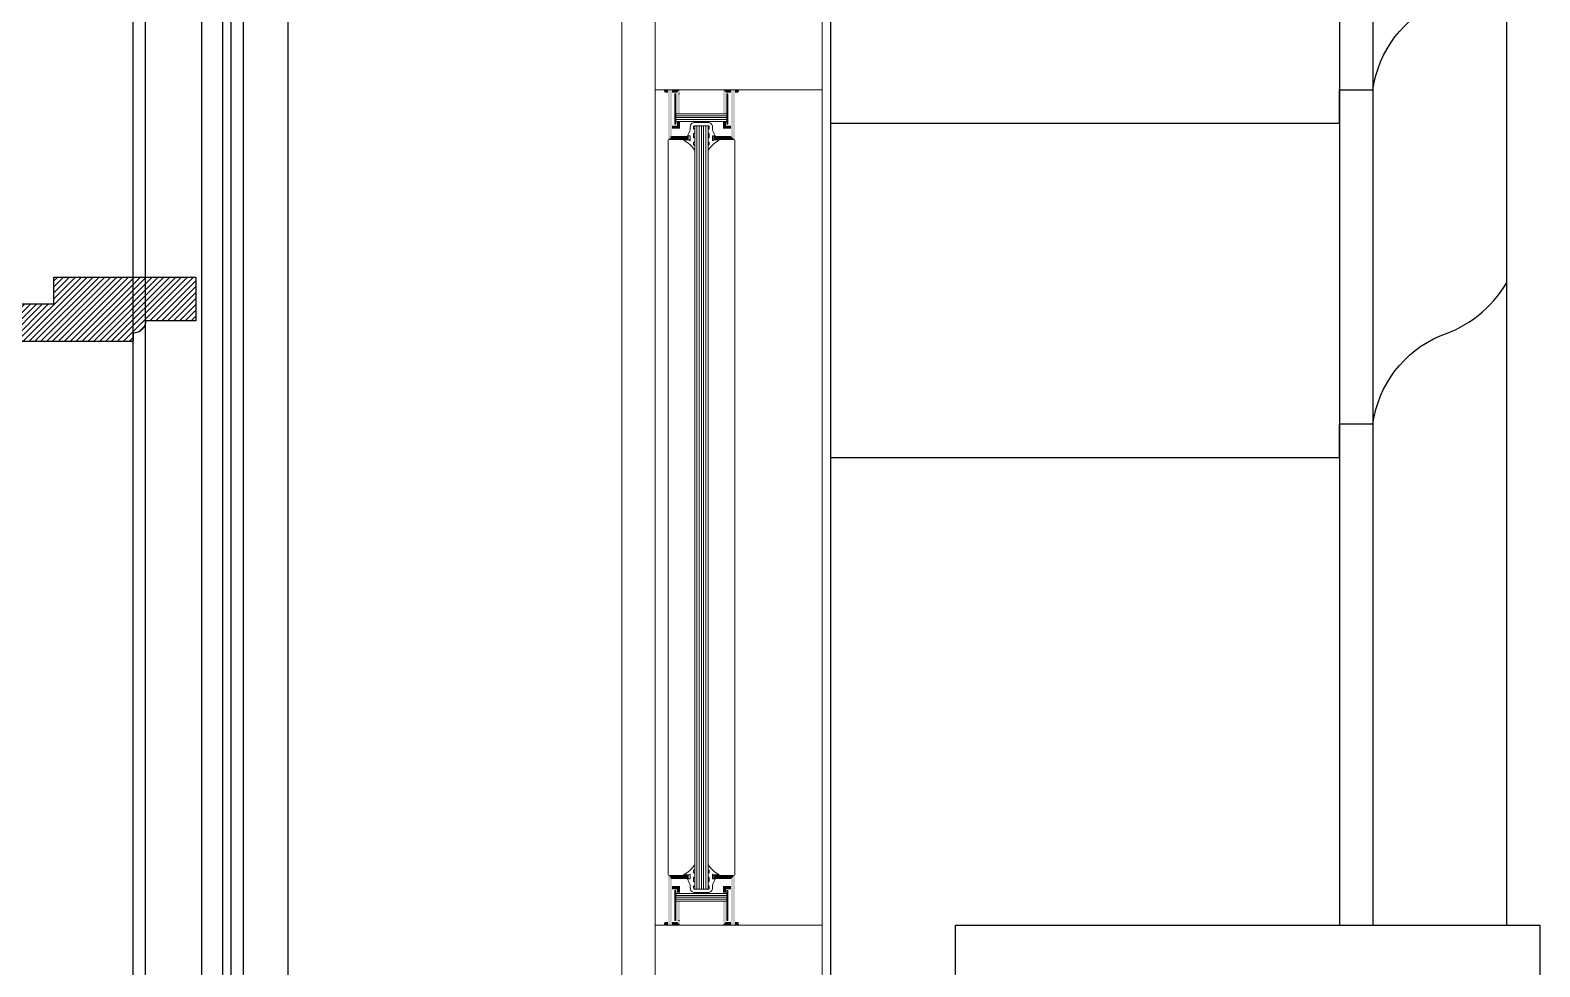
# Model space of a CAD drawing. Header units: inches. Extents: x -20583 to 399182, y -24453 to 525552.
# Drawn here: x 12628 to 13532, y 21237 to 21798 of the extents above; entities that cross this region are included whole.
import ezdxf

# ---------------------------------------------------------------- set-up
doc = ezdxf.new("R2010")
doc.units = ezdxf.units.IN
doc.header["$LTSCALE"] = 1000
doc.header["$MEASUREMENT"] = 0
doc.layers.add('8', color=8, linetype='Continuous')
doc.layers.add('Layer1', color=1, linetype='Continuous')
for name, color, linetype, lineweight in [('A-FLOR-SLAB', 7, 'Continuous', 40), ('A-GLAZ', 134, 'Continuous', 18), ('A-RNDR-ALUM', 1, 'Continuous', 9), ('A-RNDR-PLST', 1, 'Continuous', 9), ('A-RNDR-PT36', 253, 'Continuous', 20), ('Wood treillis', 111, 'Continuous', 0)]:
    doc.layers.add(name, color=color, linetype=linetype, lineweight=lineweight)
doc.layers.add('Stone-GRG', color=7, linetype='Continuous', lineweight=0, true_color=0xfff2cc)

# ---------------------------------------------------------------- blocks, each defined once
blk = doc.blocks.new('GLAZ-5')
at = {"layer": 'A-GLAZ'}
for p, q in [((-26.28, 2421.52, 0.01), (-26.28, 2878.48, 0)), ((-24.95, 2421.52, 0.01), (-24.95, 2878.48, 0)), ((-23.61, 2421.52, 0.01), (-23.61, 2878.48, 0)), ((-22.28, 2421.52, 0.01), (-22.28, 2878.48, 0)), ((-20.94, 2421.52, 0.01), (-20.94, 2878.48, 0)), ((-19.61, 2421.52, 0.01), (-19.61, 2878.48, 0)), ((-18.27, 2421.52, 0.01), (-18.27, 2878.48, 0))]:
    blk.add_line(p, q, dxfattribs=at)
at = {"layer": 'A-RNDR-ALUM'}
for p, q in [((-49.99, 2900, 0.01), (-49.99, 2400.02, 0.01)), ((-38.16, 2897.63, 0.01), (-37.5, 2897.63, 0.01)), ((-38.16, 2879.38, 0), (-38.16, 2897.63, 0.01)), ((-38.16, 2897.63, 0.01), (-37.5, 2897.63, 0.01)), ((-38.16, 2879.38, 0), (-38.16, 2897.63, 0.01)), ((-37.5, 2879.38, 0), (-37.5, 2897.63, 0.01)), ((-37.5, 2879.38, 0), (-37.5, 2897.63, 0.01)), ((-36.02, 2897.63, 0.01), (-35.35, 2897.63, 0.01)), ((-36.02, 2897.63, 0.01), (-35.35, 2897.63, 0.01)), ((-6.39, 2897.63, 0.01), (-7.06, 2897.63, 0.01)), ((-7.06, 2879.38, 0), (-7.06, 2897.63, 0.01)), ((-6.39, 2897.63, 0.01), (-7.06, 2897.63, 0.01)), ((-7.06, 2879.38, 0), (-7.06, 2897.63, 0.01)), ((-6.39, 2879.38, 0), (-6.39, 2897.63, 0.01)), ((-6.39, 2879.38, 0), (-6.39, 2897.63, 0.01)), ((49.99, 2900, 0.01), (49.99, 2400, 0.01)), ((-37.5, 2885.72, 0), (-7.06, 2885.72, 0)), ((-37.5, 2885.72, 0), (-7.06, 2885.72, 0)), ((-38.16, 2879.38, 0), (-37.5, 2879.38, 0)), ((-38.16, 2879.38, 0), (-37.5, 2879.38, 0)), ((-37.5, 2884.56, 0), (-7.06, 2884.56, 0)), ((-37.5, 2884.56, 0), (-7.06, 2884.56, 0)), ((-37.5, 2883.39, 0), (-7.06, 2883.39, 0)), ((-37.5, 2883.39, 0), (-7.06, 2883.39, 0)), ((-37.5, 2882.22, 0), (-7.06, 2882.22, 0)), ((-37.5, 2882.22, 0), (-7.06, 2882.22, 0)), ((-37.5, 2881.05, 0), (-7.06, 2881.05, 0)), ((-37.5, 2881.05, 0), (-7.06, 2881.05, 0)), ((-36.02, 2879.38, 0), (-35.35, 2879.38, 0)), ((-36.02, 2879.38, 0), (-35.35, 2879.38, 0)), ((-6.39, 2879.38, 0), (-7.06, 2879.38, 0)), ((-6.39, 2879.38, 0), (-7.06, 2879.38, 0)), ((-38.16, 2420.62, 0.01), (-37.5, 2420.62, 0.01)), ((-38.16, 2420.62, 0.01), (-38.16, 2402.64, 0.01)), ((-38.16, 2420.62, 0.01), (-37.5, 2420.62, 0.01)), ((-38.16, 2420.62, 0.01), (-38.16, 2402.64, 0.01)), ((-37.5, 2420.62, 0.01), (-37.5, 2402.64, 0.01)), ((-37.5, 2420.62, 0.01), (-37.5, 2402.64, 0.01)), ((-37.5, 2418.95, 0.01), (-7.06, 2418.95, 0.01)), ((-37.5, 2418.95, 0.01), (-7.06, 2418.95, 0.01)), ((-37.5, 2417.78, 0.01), (-7.06, 2417.78, 0.01)), ((-37.5, 2417.78, 0.01), (-7.06, 2417.78, 0.01)), ((-37.5, 2416.61, 0.01), (-7.06, 2416.61, 0.01)), ((-37.5, 2416.61, 0.01), (-7.06, 2416.61, 0.01)), ((-37.5, 2415.44, 0.01), (-7.06, 2415.44, 0.01)), ((-37.5, 2415.44, 0.01), (-7.06, 2415.44, 0.01)), ((-36.02, 2420.62, 0.01), (-35.35, 2420.62, 0.01)), ((-36.02, 2420.62, 0.01), (-35.35, 2420.62, 0.01)), ((-6.39, 2420.62, 0.01), (-7.06, 2420.62, 0.01)), ((-7.06, 2420.62, 0.01), (-7.06, 2402.64, 0.01)), ((-6.39, 2420.62, 0.01), (-7.06, 2420.62, 0.01)), ((-7.06, 2420.62, 0.01), (-7.06, 2402.64, 0.01)), ((-6.39, 2420.62, 0.01), (-6.39, 2402.64, 0.01)), ((-6.39, 2420.62, 0.01), (-6.39, 2402.64, 0.01)), ((-37.5, 2414.28, 0.01), (-7.06, 2414.28, 0.01)), ((-37.5, 2414.28, 0.01), (-7.06, 2414.28, 0.01)), ((-38.16, 2402.64, 0.01), (-37.5, 2402.64, 0.01)), ((-38.16, 2402.64, 0.01), (-37.5, 2402.64, 0.01)), ((-36.02, 2402.64, 0.01), (-35.35, 2402.64, 0.01)), ((-36.02, 2402.64, 0.01), (-35.35, 2402.64, 0.01)), ((-6.39, 2402.64, 0.01), (-7.06, 2402.64, 0.01)), ((-6.39, 2402.64, 0.01), (-7.06, 2402.64, 0.01))]:
    blk.add_line(p, q, dxfattribs=at)
for points in [[(-49.99, 2950), (49.99, 2950), (49.99, 2900), (-49.99, 2900)], [(-49.99, 2350.01), (49.99, 2350.01), (49.99, 2400), (-49.99, 2400)]]:
    blk.add_lwpolyline(points, close=True, dxfattribs=at)
at = {"layer": 'A-RNDR-ALUM', "const_width": 0.928, "elevation": 0.01}
for points in [[(-43.69, 2898.87, -0.414214), (-44.16, 2899.34)], [(-43.69, 2898.87, -0.414214), (-44.16, 2899.34)], [(-0.72, 2898.85, 0.414214), (-0.25, 2899.32)], [(-0.72, 2898.85, 0.414214), (-0.25, 2899.32)], [(-43.69, 2401.4, 0.414214), (-44.16, 2400.93)], [(-43.69, 2401.4, 0.414214), (-44.16, 2400.93)], [(-0.72, 2401.42, -0.414214), (-0.25, 2400.95)], [(-0.72, 2401.42, -0.414214), (-0.25, 2400.95)]]:
    blk.add_lwpolyline(points, format="xyb", dxfattribs=at)
at = {"layer": 'A-RNDR-ALUM', "elevation": 0}
for points in [[(-14, 2872.4), (-15.6, 2872.4), (-15.6, 2869.48, -0.015553), (-14.78, 2870), (-11.6, 2870, 0.104304), (-18.27, 2863.89), (-18.27, 2866.47, -0.016036), (-17.6, 2867.23), (-17.6, 2868.47), (-18.27, 2869.14), (-18.27, 2871.97), (-17.6, 2871.3), (-17.6, 2873.68), (-18.27, 2874.34), (-18.27, 2877.18), (-17.6, 2876.51), (-17.6, 2877.81, 0.414214), (-18.27, 2878.48), (-26.28, 2878.48, 0.414214), (-26.95, 2877.81), (-26.95, 2876.51), (-26.28, 2877.18), (-26.28, 2874.34), (-26.95, 2873.68), (-26.95, 2871.3), (-26.28, 2871.97), (-26.28, 2869.14), (-26.95, 2868.47), (-26.95, 2867.23, -0.016036), (-26.28, 2866.47), (-26.28, 2863.89, 0.104304), (-32.95, 2870), (-29.78, 2870, -0.015553), (-28.95, 2869.48), (-28.95, 2872.4), (-30.55, 2872.4, 0.021646), (-28.95, 2875.93), (-28.95, 2877.81, -0.414214), (-26.28, 2880.48), (-18.27, 2880.48, -0.414214), (-15.6, 2877.81), (-15.6, 2875.93, 0.021646)], [(-14, 2427.6), (-15.6, 2427.6), (-15.6, 2430.52, 0.015553), (-14.78, 2430), (-11.6, 2430, -0.104304), (-18.27, 2436.11), (-18.27, 2433.53, 0.016036), (-17.6, 2432.77), (-17.6, 2431.53), (-18.27, 2430.86), (-18.27, 2428.03), (-17.6, 2428.7), (-17.6, 2426.32), (-18.27, 2425.66), (-18.27, 2422.82), (-17.6, 2423.49), (-17.6, 2422.19, -0.414214), (-18.27, 2421.52), (-26.28, 2421.52, -0.414214), (-26.95, 2422.19), (-26.95, 2423.49), (-26.28, 2422.82), (-26.28, 2425.66), (-26.95, 2426.32), (-26.95, 2428.7), (-26.28, 2428.03), (-26.28, 2430.86), (-26.95, 2431.53), (-26.95, 2432.77, 0.016036), (-26.28, 2433.53), (-26.28, 2436.11, -0.104304), (-32.95, 2430), (-29.78, 2430, 0.015553), (-28.95, 2430.52), (-28.95, 2427.6), (-30.55, 2427.6, -0.021646), (-28.95, 2424.07), (-28.95, 2422.19, 0.414214), (-26.28, 2419.52), (-18.27, 2419.52, 0.414214), (-15.6, 2422.19), (-15.6, 2424.07, -0.021646)]]:
    blk.add_lwpolyline(points, format="xyb", close=True, dxfattribs=at)
at = {"layer": 'A-RNDR-ALUM'}
for points in [[(-44.63, 2900.27, 0.01), (-44.63, 2899.34, 0.01), (-42.23, 2900.27, 0.01), (-43.69, 2899.34, 0.01)], [(-44.63, 2900.27, 0.01), (-44.63, 2899.34, 0.01), (-42.23, 2900.27, 0.01), (-43.69, 2899.34, 0.01)], [(-42.23, 2900.27, 0.01), (-43.69, 2899.34, 0.01), (-42.23, 2898.4, 0.01), (-43.69, 2898.4, 0.01)], [(-42.23, 2900.27, 0.01), (-43.69, 2899.34, 0.01), (-42.23, 2898.4, 0.01), (-43.69, 2898.4, 0.01)], [(-36.89, 2898.4, 0.01), (-35.02, 2900.27, 0.01), (-39.82, 2898.4, 0.01), (-39.82, 2900.27, 0.01)], [(-36.89, 2898.4, 0.01), (-35.02, 2900.27, 0.01), (-39.82, 2898.4, 0.01), (-39.82, 2900.27, 0.01)], [(-36.89, 2886.03, 0), (-35.02, 2886.03, 0), (-36.89, 2898.4, 0), (-35.02, 2900.27, 0)], [(-36.89, 2886.03, 0), (-35.02, 2886.03, 0), (-36.89, 2898.4, 0), (-35.02, 2900.27, 0)], [(-7.52, 2898.4, 0.01), (-9.39, 2900.27, 0.01), (-4.59, 2898.4, 0.01), (-4.59, 2900.27, 0.01)], [(-7.52, 2886.03, 0), (-9.39, 2886.03, 0), (-7.52, 2898.4, 0), (-9.39, 2900.27, 0)], [(-7.52, 2886.03, 0), (-9.39, 2886.03, 0), (-7.52, 2898.4, 0), (-9.39, 2900.27, 0)], [(-7.52, 2898.4, 0.01), (-9.39, 2900.27, 0.01), (-4.59, 2898.4, 0.01), (-4.59, 2900.27, 0.01)], [(-2.19, 2900.27, 0.01), (-0.72, 2899.34, 0.01), (-2.19, 2898.4, 0.01), (-0.72, 2898.4, 0.01)], [(0.22, 2900.27, 0.01), (0.22, 2899.34, 0.01), (-2.19, 2900.27, 0.01), (-0.72, 2899.34, 0.01)], [(-2.19, 2900.27, 0.01), (-0.72, 2899.34, 0.01), (-2.19, 2898.4, 0.01), (-0.72, 2898.4, 0.01)], [(0.22, 2900.27, 0.01), (0.22, 2899.34, 0.01), (-2.19, 2900.27, 0.01), (-0.72, 2899.34, 0.01)], [(-39.82, 2876.69, 0), (-39.82, 2878.56, 0), (-35.02, 2876.69, 0), (-36.89, 2878.56, 0)], [(-39.82, 2876.69, 0), (-39.82, 2878.56, 0), (-35.02, 2876.69, 0), (-36.89, 2878.56, 0)], [(-36.89, 2880.69, 0), (-35.02, 2880.69, 0), (-36.89, 2878.56, 0), (-35.02, 2876.69, 0)], [(-36.89, 2880.69, 0), (-35.02, 2880.69, 0), (-36.89, 2878.56, 0), (-35.02, 2876.69, 0)], [(-7.52, 2880.69, 0), (-9.39, 2880.69, 0), (-7.52, 2878.56, 0), (-9.39, 2876.69, 0)], [(-7.52, 2880.69, 0), (-9.39, 2880.69, 0), (-7.52, 2878.56, 0), (-9.39, 2876.69, 0)], [(-4.59, 2876.69, 0), (-4.59, 2878.56, 0), (-9.39, 2876.69, 0), (-7.52, 2878.56, 0)], [(-4.59, 2876.69, 0), (-4.59, 2878.56, 0), (-9.39, 2876.69, 0), (-7.52, 2878.56, 0)], [(-40.65, 2872.4, 0), (-40.65, 2871.2, 0), (-29.92, 2872.4, 0), (-29.92, 2871.2, 0)], [(-40.65, 2872.4, 0), (-40.65, 2871.2, 0), (-29.92, 2872.4, 0), (-29.92, 2871.2, 0)], [(-40.65, 2871.2, 0), (-40.65, 2870, 0), (-29.92, 2871.2, 0), (-29.92, 2870, 0)], [(-40.65, 2871.2, 0), (-40.65, 2870, 0), (-29.92, 2871.2, 0), (-29.92, 2870, 0)], [(-4.32, 2872.4, 0), (-4.32, 2871.2, 0), (-15.05, 2872.4, 0), (-15.05, 2871.2, 0)], [(-4.32, 2872.4, 0), (-4.32, 2871.2, 0), (-15.05, 2872.4, 0), (-15.05, 2871.2, 0)], [(-4.32, 2871.2, 0), (-4.32, 2870, 0), (-15.05, 2871.2, 0), (-15.05, 2870, 0)], [(-4.32, 2871.2, 0), (-4.32, 2870, 0), (-15.05, 2871.2, 0), (-15.05, 2870, 0)], [(-40.65, 2428.8, 0.01), (-40.65, 2430, 0.01), (-29.92, 2428.8, 0.01), (-29.92, 2430, 0.01)], [(-40.65, 2428.8, 0.01), (-40.65, 2430, 0.01), (-29.92, 2428.8, 0.01), (-29.92, 2430, 0.01)], [(-40.65, 2427.6, 0.01), (-40.65, 2428.8, 0.01), (-29.92, 2427.6, 0.01), (-29.92, 2428.8, 0.01)], [(-40.65, 2427.6, 0.01), (-40.65, 2428.8, 0.01), (-29.92, 2427.6, 0.01), (-29.92, 2428.8, 0.01)], [(-4.32, 2428.8, 0.01), (-4.32, 2430, 0.01), (-15.05, 2428.8, 0.01), (-15.05, 2430, 0.01)], [(-4.32, 2428.8, 0.01), (-4.32, 2430, 0.01), (-15.05, 2428.8, 0.01), (-15.05, 2430, 0.01)], [(-4.32, 2427.6, 0.01), (-4.32, 2428.8, 0.01), (-15.05, 2427.6, 0.01), (-15.05, 2428.8, 0.01)], [(-4.32, 2427.6, 0.01), (-4.32, 2428.8, 0.01), (-15.05, 2427.6, 0.01), (-15.05, 2428.8, 0.01)], [(-39.82, 2423.31, 0.01), (-39.82, 2421.44, 0.01), (-35.02, 2423.31, 0.01), (-36.89, 2421.44, 0.01)], [(-39.82, 2423.31, 0.01), (-39.82, 2421.44, 0.01), (-35.02, 2423.31, 0.01), (-36.89, 2421.44, 0.01)], [(-36.89, 2419.31, 0.01), (-35.02, 2419.31, 0.01), (-36.89, 2421.44, 0.01), (-35.02, 2423.31, 0.01)], [(-36.89, 2419.31, 0.01), (-35.02, 2419.31, 0.01), (-36.89, 2421.44, 0.01), (-35.02, 2423.31, 0.01)], [(-4.59, 2423.31, 0.01), (-4.59, 2421.44, 0.01), (-9.39, 2423.31, 0.01), (-7.52, 2421.44, 0.01)], [(-7.52, 2419.31, 0.01), (-9.39, 2419.31, 0.01), (-7.52, 2421.44, 0.01), (-9.39, 2423.31, 0.01)], [(-4.59, 2423.31, 0.01), (-4.59, 2421.44, 0.01), (-9.39, 2423.31, 0.01), (-7.52, 2421.44, 0.01)], [(-7.52, 2419.31, 0.01), (-9.39, 2419.31, 0.01), (-7.52, 2421.44, 0.01), (-9.39, 2423.31, 0.01)], [(-36.89, 2413.97, 0.01), (-35.02, 2413.97, 0.01), (-36.89, 2401.87, 0.01), (-35.02, 2400, 0.01)], [(-36.89, 2413.97, 0.01), (-35.02, 2413.97, 0.01), (-36.89, 2401.87, 0.01), (-35.02, 2400, 0.01)], [(-7.52, 2413.97, 0.01), (-9.39, 2413.97, 0.01), (-7.52, 2401.87, 0.01), (-9.39, 2400, 0.01)], [(-7.52, 2413.97, 0.01), (-9.39, 2413.97, 0.01), (-7.52, 2401.87, 0.01), (-9.39, 2400, 0.01)], [(-44.63, 2400, 0.01), (-44.63, 2400.93, 0.01), (-42.23, 2400, 0.01), (-43.69, 2400.93, 0.01)], [(-44.63, 2400, 0.01), (-44.63, 2400.93, 0.01), (-42.23, 2400, 0.01), (-43.69, 2400.93, 0.01)], [(-42.23, 2400, 0.01), (-43.69, 2400.93, 0.01), (-42.23, 2401.87, 0.01), (-43.69, 2401.87, 0.01)], [(-42.23, 2400, 0.01), (-43.69, 2400.93, 0.01), (-42.23, 2401.87, 0.01), (-43.69, 2401.87, 0.01)], [(-36.89, 2401.87, 0.01), (-35.02, 2400, 0.01), (-39.82, 2401.87, 0.01), (-39.82, 2400, 0.01)], [(-36.89, 2401.87, 0.01), (-35.02, 2400, 0.01), (-39.82, 2401.87, 0.01), (-39.82, 2400, 0.01)], [(-7.52, 2401.87, 0.01), (-9.39, 2400, 0.01), (-4.59, 2401.87, 0.01), (-4.59, 2400, 0.01)], [(-7.52, 2401.87, 0.01), (-9.39, 2400, 0.01), (-4.59, 2401.87, 0.01), (-4.59, 2400, 0.01)], [(-2.19, 2400, 0.01), (-0.72, 2400.93, 0.01), (-2.19, 2401.87, 0.01), (-0.72, 2401.87, 0.01)], [(-2.19, 2400, 0.01), (-0.72, 2400.93, 0.01), (-2.19, 2401.87, 0.01), (-0.72, 2401.87, 0.01)], [(0.22, 2400, 0.01), (0.22, 2400.93, 0.01), (-2.19, 2400, 0.01), (-0.72, 2400.93, 0.01)], [(0.22, 2400, 0.01), (0.22, 2400.93, 0.01), (-2.19, 2400, 0.01), (-0.72, 2400.93, 0.01)]]:
    blk.add_solid(points, dxfattribs=at)
for points in [[(-42.23, 2870, 0), (-39.82, 2872.4, 0), (-42.23, 2900.27, 0), (-39.82, 2900.27, 0)], [(-42.23, 2870, 0), (-39.82, 2872.4, 0), (-42.23, 2900.27, 0), (-39.82, 2900.27, 0)], [(-4.59, 2872.4, 0), (-2.19, 2870, 0), (-4.59, 2900.27, 0), (-2.19, 2900.27, 0)], [(-4.59, 2872.4, 0), (-2.19, 2870, 0), (-4.59, 2900.27, 0), (-2.19, 2900.27, 0)], [(-42.23, 2870, 0), (-39.82, 2872.4, 0), (-40.09, 2870, 0), (-40.09, 2872.4, 0)], [(-42.23, 2870, 0), (-39.82, 2872.4, 0), (-40.09, 2870, 0), (-40.09, 2872.4, 0)], [(-2.19, 2870, 0), (-4.59, 2872.4, 0), (-4.32, 2870, 0), (-4.32, 2872.4, 0)], [(-2.19, 2870, 0), (-4.59, 2872.4, 0), (-4.32, 2870, 0), (-4.32, 2872.4, 0)], [(-42.23, 2430, 0.02), (-39.82, 2427.6, 0.02), (-42.23, 2400, 0.02), (-39.82, 2400, 0.02)], [(-42.23, 2430, 0.01), (-39.82, 2427.6, 0.01), (-40.09, 2430, 0.01), (-40.09, 2427.6, 0.01)], [(-42.23, 2430, 0.02), (-39.82, 2427.6, 0.02), (-42.23, 2400, 0.02), (-39.82, 2400, 0.02)], [(-42.23, 2430, 0.01), (-39.82, 2427.6, 0.01), (-40.09, 2430, 0.01), (-40.09, 2427.6, 0.01)], [(-4.59, 2427.6, 0.02), (-2.19, 2430, 0.02), (-4.59, 2400, 0.02), (-2.19, 2400, 0.02)], [(-2.19, 2430, 0.01), (-4.59, 2427.6, 0.01), (-4.32, 2430, 0.01), (-4.32, 2427.6, 0.01)], [(-4.59, 2427.6, 0.02), (-2.19, 2430, 0.02), (-4.59, 2400, 0.02), (-2.19, 2400, 0.02)], [(-2.19, 2430, 0.01), (-4.59, 2427.6, 0.01), (-4.32, 2430, 0.01), (-4.32, 2427.6, 0.01)]]:
    blk.add_trace(points, dxfattribs=at)
at = {"layer": 'A-RNDR-PT36'}
for p, q in [((-42.23, 2430, 0.01), (-42.23, 2870, 0)), ((-2.19, 2870, 0), (-2.19, 2430, 0.01))]:
    blk.add_line(p, q, dxfattribs=at)
blk = doc.blocks.new('MAK-GF10 structrual elev A')
at = {"layer": 'A-RNDR-PLST', "color": 1, "ltscale": 0.03}
blk.add_line((12982.39, 18862.05, 0.01), (12982.39, 22312.05, 0), dxfattribs=at)
at = {"layer": 'Layer1'}
for p, q in [((13512.39, 22522.05, 0), (13512.39, 21262.05, 0.01)), ((13432.39, 22332.05, 0), (13432.39, 21262.05, 0.01)), ((13107.39, 22312.05, 0), (13107.39, 18862.05, 0)), ((13412.39, 22312.05, 0), (13412.39, 21262.05, 0.01))]:
    blk.add_line(p, q, dxfattribs=at)
at = {"layer": 'Layer1', "elevation": 0}
for points in [[(13107.39, 21742.05), (13412.39, 21742.05), (13412.39, 21762.05), (13432.39, 21762.05, -0.262628), (13472.74, 21814.89, 0.18246), (13512.39, 21846.34)], [(13107.39, 21542.05), (13412.39, 21542.05), (13412.39, 21562.05), (13432.39, 21562.05, -0.262628), (13472.74, 21614.89, 0.18246), (13512.39, 21646.34)]]:
    blk.add_lwpolyline(points, format="xyb", dxfattribs=at)
blk.add_lwpolyline([(13462.39, 21012.05), (13252.39, 21012.05), (13252.39, 21022.05, -0.414214), (13212.39, 21062.05), (13202.39, 21062.05), (13202.39, 21142.05), (13192.39, 21142.05), (13192.39, 21152.05), (13182.39, 21152.05), (13182.39, 21262.05), (13532.39, 21262.05), (13532.39, 21152.05), (13522.39, 21152.05), (13522.39, 21142.05), (13512.39, 21142.05), (13512.39, 21062.05), (13502.39, 21062.05, -0.414214), (13462.39, 21022.05), (13462.39, 21012.05)], format="xyb", close=True, dxfattribs=at)
at = {"layer": 'A-FLOR-SLAB', "extrusion": (0, 0, -1), "xscale": -1, "zscale": -1}
blk.add_blockref('GLAZ-5', (-13052.38, 18862.05, 0), dxfattribs=at)

msp = doc.modelspace()

# ---------------------------------------------------------------- hatches: boundary and pattern name
at = {"layer": 'Stone-GRG', "lineweight": 0}
h = msp.add_hatch(dxfattribs=at)
h.set_pattern_fill('ANSI31', color=253, scale=20)
h.set_pattern_definition([(45, (-88001.9243, -9922.7142), (-1.767766953, 1.767766953), [])])
edge = h.paths.add_edge_path()
edge.add_line((12642.16, 21649.98), (12727.16, 21649.98))
edge.add_line((12727.16, 21649.98), (12727.16, 21623.88))
edge.add_line((12727.16, 21623.88), (12702.16, 21623.88))
edge.add_line((12702.16, 21623.88), (12697.16, 21623.88))
edge.add_arc((12689.66, 21623.88), 7.5, -90, 0, ccw=False)
edge.add_line((12689.66, 21616.38), (12689.66, 21611.38))
edge.add_line((12689.66, 21611.38), (12614.66, 21611.38))
edge.add_line((12614.66, 21611.38), (12614.66, 21616.38))
edge.add_arc((12614.66, 21623.88), 7.5, 180, 270, ccw=False)
edge.add_line((12607.16, 21623.88), (12602.16, 21623.88))
edge.add_line((12602.16, 21623.88), (12602.16, 21633.88))
edge.add_line((12602.16, 21633.88), (12642.16, 21633.88))
edge.add_line((12642.16, 21633.88), (12642.16, 21649.98))

# ---------------------------------------------------------------- linework, layer by layer
at = {"layer": 'Wood treillis', "lineweight": -2}
for p, q in [((12730.65, 21874.55, 0), (12730.65, 19042.05, 0)), ((12743.15, 21849.55, 0), (12743.15, 19042.09, 0)), ((12748.15, 21849.55, 0), (12748.15, 19042.09, 0)), ((12755.65, 21837.05, 0), (12755.65, 19042.05, 0)), ((12782.38, 21837.05, 0), (12782.38, 18862.05, 0))]:
    msp.add_line(p, q, dxfattribs=at)
at = {"layer": 'Wood treillis', "lineweight": -2, "elevation": 0}
for points in [[(12689.67, 19042.05), (12689.67, 21949.55)], [(12697.17, 19042.05), (12697.17, 21957.05)]]:
    msp.add_lwpolyline(points, dxfattribs=at)
at = {"layer": 'Wood treillis', "color": 0, "lineweight": -2, "elevation": 0}
msp.add_lwpolyline([(12642.16, 21649.98), (12727.16, 21649.98), (12727.16, 21623.88), (12702.16, 21623.88), (12702.16, 21623.88), (12697.16, 21623.88, -0.414214), (12689.66, 21616.38), (12689.66, 21611.38), (12614.66, 21611.38), (12614.66, 21616.38, -0.414214), (12607.16, 21623.88), (12602.16, 21623.88), (12602.16, 21633.88), (12642.16, 21633.88), (12642.16, 21649.98)], format="xyb", dxfattribs=at)

# ---------------------------------------------------------------- block references
at = {"layer": '8', "color": 2}
msp.add_blockref('MAK-GF10 structrual elev A', (0, 0), dxfattribs=at)

doc.saveas('drawing.dxf')
